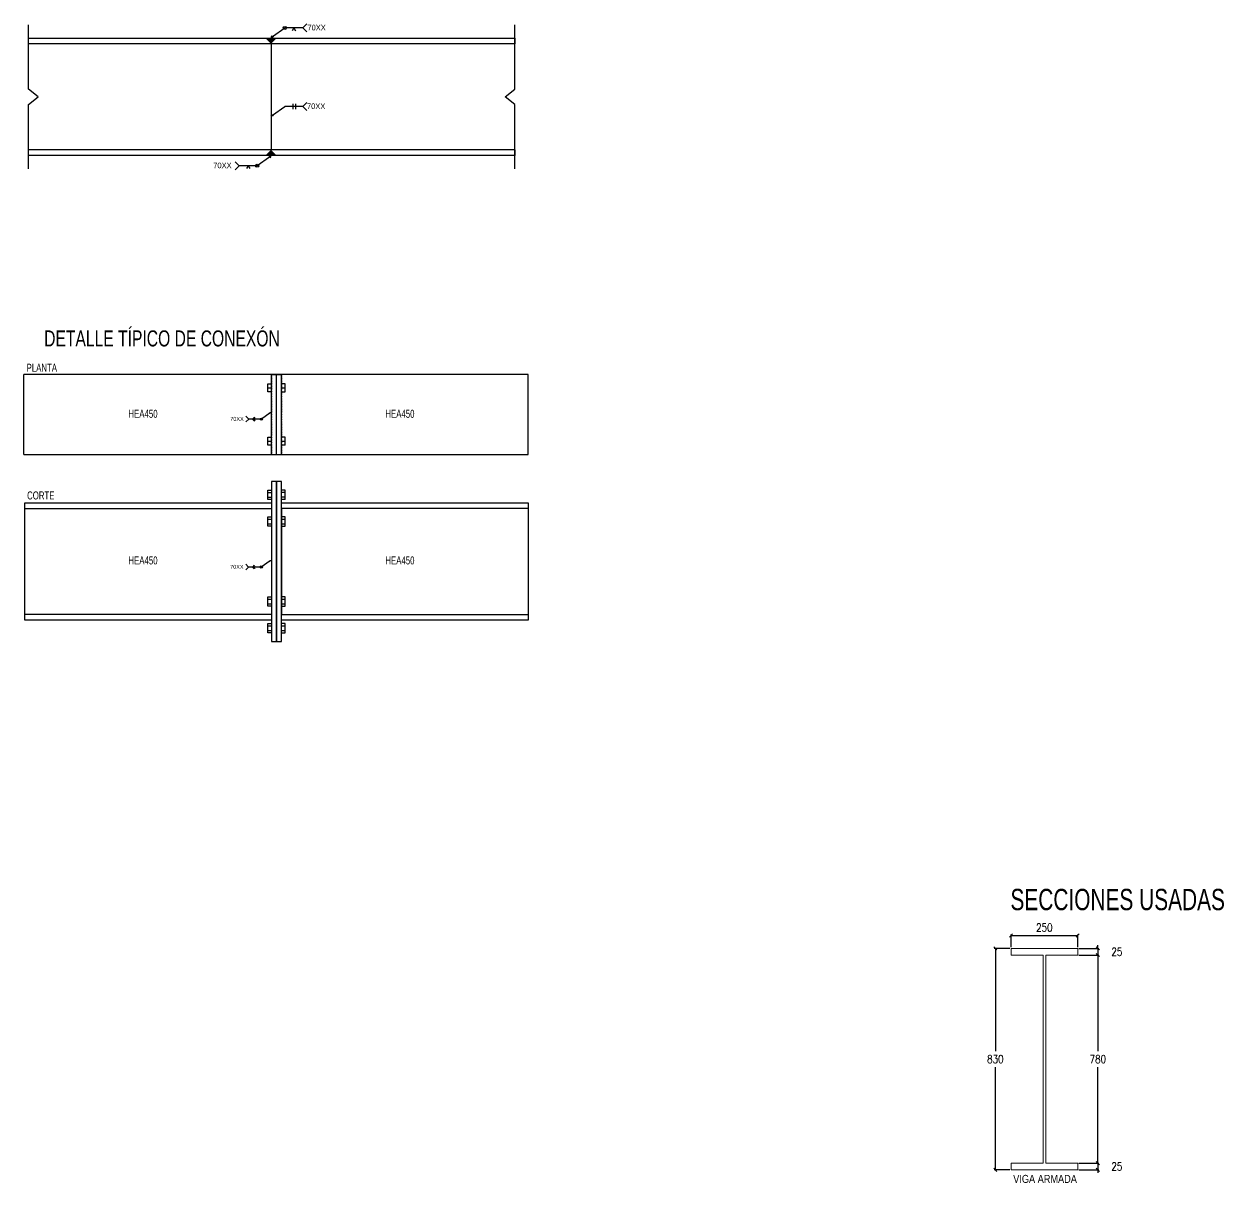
# Model space of a CAD drawing. Header units: millimetres. Extents: x -999 to 93225, y -17477 to 29086.
# Drawn here: x 11917 to 16416, y -17477 to -13131 of the extents above; entities that cross this region are included whole.
import ezdxf
from ezdxf.enums import TextEntityAlignment as Align

# ---------------------------------------------------------------- set-up
doc = ezdxf.new("R2010")
doc.units = ezdxf.units.MM
doc.header["$LTSCALE"] = 0.4
doc.linetypes.add('DXK_LINE_DOT2', pattern=[3.9198, 1.9599, -1.9599])
doc.layers.get('0').update_dxf_attribs({"color": 255})
doc.layers.add('COTAS', color=8, linetype='Continuous')
doc.layers.add('TITULO', color=3, linetype='Continuous')
doc.layers.add('E_DETALLES', color=7, linetype='Continuous', lineweight=9)
doc.styles.add('Arial Narrow', font='', dxfattribs={"height": 0.2})
doc.styles.add('CNI_COTAS', font='romans.shx', dxfattribs={"width": 0.8})
doc.styles.add('ROMANS', font='DINGRAFO.SHX')
doc.styles.add('VERDANA', font='arial.ttf')
doc.styles.get('Arial Narrow').set_extended_font_data('Arial Narrow')
doc.dimstyles.new('1.4', dxfattribs={"dimscale": 0, "dimtxt": 30, "dimasz": 12, "dimexe": 4, "dimexo": 4, "dimgap": 15, "dimtad": 1, "dimdec": 0, "dimzin": 4, "dimdsep": 46, "dimtxsty": 'CNI_COTAS', "dimblk": 'OBLIQUE', "dimcen": -0.09, "dimclrd": 256, "dimclrt": 3, "dimadec": 0, "dimazin": 0, "dimtfac": 1, "dimtdec": 0, "dimtmove": 2, "dimatfit": 0, "dimldrblk": 'DOT', "dimfxl": 0.05, "dimtolj": 1, "dimtzin": 0, "dimarcsym": 0})

# ---------------------------------------------------------------- blocks, each defined once
blk = doc.blocks.new('SOLDADURA A TOPE EN V Y ALREDEDOR 1')
h = blk.add_hatch(color=256)
h.dxf.hatch_style = 1
h.paths.add_polyline_path([(4109.4, 3619.4), (4113.1, 3614.2), (4106.7, 3613.6)])
for p, q in [((4111.2, 3616.8), (4157.6, 3649.2)), ((4224.9, 3649.2), (4157.6, 3649.2)), ((4191.2, 3649.1), (4184.7, 3638.7)), ((4191.2, 3649.1), (4197.6, 3638.7))]:
    blk.add_line(p, q)
blk.add_lwpolyline([(4239.6, 3634.4), (4224.9, 3649.2), (4239.6, 3664)])
blk.add_lwpolyline([(4106.7, 3613.6), (4109.4, 3619.4), (4113.1, 3614.2)], close=True)
blk.add_circle((4157.6, 3649.2), 5.81)
at = {"layer": 'TITULO', "style": 'ROMANS'}
blk.add_text('70XX', height=21, dxfattribs=at).set_placement((4242.2, 3640))
blk = doc.blocks.new('SOLDADURA A TOPE EN V Y ALREDEDOR')
h = blk.add_hatch(color=256)
h.dxf.hatch_style = 1
h.paths.add_polyline_path([(4477.4, 3679), (4473.7, 3684.2), (4480.1, 3684.8)])
for p, q in [((4429.2, 3649.2), (4361.9, 3649.2)), ((4395.5, 3649.1), (4389, 3638.7)), ((4395.5, 3649.1), (4401.9, 3638.7)), ((4475.5, 3681.6), (4429.2, 3649.2))]:
    blk.add_line(p, q)
blk.add_lwpolyline([(4347.1, 3634.4), (4361.9, 3649.2), (4347.1, 3664)])
blk.add_lwpolyline([(4480.1, 3684.8), (4477.4, 3679), (4473.7, 3684.2)], close=True)
blk.add_circle((4429.2, 3649.2), 5.81)
at = {"layer": 'TITULO', "style": 'ROMANS'}
blk.add_text('70XX', height=21, dxfattribs=at).set_placement((4264.7, 3640))
blk = doc.blocks.new('SOLDADURA A TOPE CON BORDES RECTOS 1')
h = blk.add_hatch(color=256)
h.dxf.hatch_style = 1
h.paths.add_polyline_path([(5693, 3618.4), (5696.7, 3613.1), (5690.3, 3612.6)])
for p, q in [((5694.8, 3615.7), (5741.2, 3648.2)), ((5808.5, 3648.2), (5741.2, 3648.2)), ((5771.6, 3638.2), (5771.6, 3658.2)), ((5781.6, 3638.2), (5781.6, 3658.2))]:
    blk.add_line(p, q)
blk.add_lwpolyline([(5823.2, 3633.4), (5808.5, 3648.2), (5823.2, 3662.9)])
blk.add_lwpolyline([(5690.3, 3612.6), (5693, 3618.4), (5696.7, 3613.1)], close=True)
at = {"layer": 'TITULO', "style": 'ROMANS'}
blk.add_text('70XX', height=21, dxfattribs=at).set_placement((5824, 3638.9))
blk = doc.blocks.new('SOLDADURA FILETE ALREDEDOR')
h = blk.add_hatch(color=256)
h.dxf.hatch_style = 1
h.paths.add_polyline_path([(5063.7, 3679), (5060.1, 3684.2), (5066.4, 3684.8)])
for p, q in [((5061.9, 3681.6), (5015.5, 3649.2)), ((5015.5, 3649.2), (4948.3, 3649.2))]:
    blk.add_line(p, q)
for points in [[(5066.4, 3684.8), (5063.7, 3679), (5060.1, 3684.2)], [(4978.7, 3649.2), (4978.7, 3659.2), (4968.7, 3649.2), (4978.7, 3639.2)]]:
    blk.add_lwpolyline(points, close=True)
blk.add_lwpolyline([(4933.5, 3634.4), (4948.3, 3649.2), (4933.5, 3664)])
blk.add_circle((5015.5, 3649.2), 5.81)
at = {"layer": 'TITULO', "style": 'ROMANS'}
for s, height, p in [('70XX', 21, (4851, 3640)), ('6', 7.5, (4979.7, 3650.9)), ('6', 7.5, (4979.7, 3639.3))]:
    blk.add_text(s, height=height, dxfattribs=at).set_placement(p)
blk = doc.blocks.new('_Oblique')
at = {"color": 0, "linetype": 'ByBlock', "lineweight": -2}
blk.add_line((-0.5, -0.5), (0.5, 0.5), dxfattribs=at)
blk = doc.blocks.new('*D857')
at = {"layer": 'COTAS', "color": 0, "lineweight": -2, "transparency": 16777216}
for p, q in [((15613.4, -16597.1), (15554.8, -16597.1)), ((15613.4, -17427.1), (15554.8, -17427.1))]:
    blk.add_line(p, q, dxfattribs=at)
at = {"layer": 'COTAS', "lineweight": -2, "transparency": 16777216}
for p, q in [((15558.8, -16597.1), (15558.8, -16982.1)), ((15558.8, -17427.1), (15558.8, -17042.1))]:
    blk.add_line(p, q, dxfattribs=at)
at = {"layer": 'Defpoints', "color": 0, "transparency": 16777216}
for p in [(15558.8, -16597.1), (15617.4, -16597.1), (15617.4, -17427.1)]:
    blk.add_point(p, dxfattribs=at)
at = {"layer": 'COTAS', "lineweight": -2, "transparency": 16777216, "xscale": 12, "yscale": 12, "zscale": 12}
for p, rotation in [((15558.8, -16597.1), 90), ((15558.8, -17427.1), 270)]:
    blk.add_blockref('_Oblique', p, dxfattribs=dict(at, rotation=rotation))
at = {"layer": 'COTAS', "color": 3, "transparency": 16777216, "insert": (15558.8, -17012.1), "char_height": 30, "attachment_point": 5, "rotation": 0.01, "style": 'CNI_COTAS'}
blk.add_mtext('\\A1;830', dxfattribs=at)
blk = doc.blocks.new('_Dot')
at = {"color": 0, "linetype": 'ByBlock', "lineweight": -2}
blk.add_line((-0.5, 0), (-1, 0), dxfattribs=at)
at = {"color": 0, "linetype": 'ByBlock', "const_width": 0.5}
blk.add_lwpolyline([(-0.25, 0, 1), (0.25, 0, 1)], format="xyb", close=True, dxfattribs=at)
blk = doc.blocks.new('*D858')
at = {"layer": 'COTAS', "color": 0, "lineweight": -2, "transparency": 16777216}
for p, q in [((15617.4, -16593.1), (15617.4, -16545)), ((15867.4, -16593.1), (15867.4, -16545))]:
    blk.add_line(p, q, dxfattribs=at)
at = {"layer": 'COTAS', "lineweight": -2, "transparency": 16777216}
blk.add_line((15617.4, -16549), (15867.4, -16549), dxfattribs=at)
at = {"layer": 'Defpoints', "color": 0, "transparency": 16777216}
for p in [(15867.4, -16549), (15617.4, -16597.1), (15867.4, -16597.1)]:
    blk.add_point(p, dxfattribs=at)
at = {"layer": 'COTAS', "lineweight": -2, "transparency": 16777216, "xscale": 12, "yscale": 12, "zscale": 12, "rotation": 180}
blk.add_blockref('_Oblique', (15617.4, -16549), dxfattribs=at)
at = {"layer": 'COTAS', "lineweight": -2, "transparency": 16777216, "xscale": 12, "yscale": 12, "zscale": 12}
blk.add_blockref('_Oblique', (15867.4, -16549), dxfattribs=at)
at = {"layer": 'COTAS', "color": 3, "transparency": 16777216, "insert": (15742.4, -16519), "char_height": 30, "attachment_point": 5, "style": 'CNI_COTAS'}
blk.add_mtext('\\A1;250', dxfattribs=at)
blk = doc.blocks.new('*D859')
at = {"layer": 'COTAS', "color": 0, "lineweight": -2, "transparency": 16777216}
for p, q in [((15871.4, -16597.1), (15946.9, -16597.1)), ((15871.4, -16622.1), (15946.9, -16622.1))]:
    blk.add_line(p, q, dxfattribs=at)
at = {"layer": 'COTAS', "lineweight": -2, "transparency": 16777216}
for p, q in [((15942.9, -16597.1), (15942.9, -16585.1)), ((15942.9, -16597.1), (15942.9, -16622.1)), ((15942.9, -16622.1), (15942.9, -16634.1))]:
    blk.add_line(p, q, dxfattribs=at)
at = {"layer": 'Defpoints', "color": 0, "transparency": 16777216}
for p in [(15867.4, -16597.1), (15867.4, -16622.1), (15942.9, -16622.1)]:
    blk.add_point(p, dxfattribs=at)
at = {"layer": 'COTAS', "lineweight": -2, "transparency": 16777216, "xscale": 12, "yscale": 12, "zscale": 12}
for p, rotation in [((15942.9, -16597.1), 270), ((15942.9, -16622.1), 90)]:
    blk.add_blockref('_Oblique', p, dxfattribs=dict(at, rotation=rotation))
at = {"layer": 'COTAS', "color": 3, "transparency": 16777216, "insert": (16014.4, -16609.6), "char_height": 30, "attachment_point": 5, "rotation": 0.01, "style": 'CNI_COTAS'}
blk.add_mtext('\\A1;25', dxfattribs=at)
blk = doc.blocks.new('*D860')
at = {"layer": 'COTAS', "color": 0, "lineweight": -2, "transparency": 16777216}
for p, q in [((15871.4, -16622.1), (15946.9, -16622.1)), ((15871.4, -17402.1), (15946.9, -17402.1))]:
    blk.add_line(p, q, dxfattribs=at)
at = {"layer": 'COTAS', "lineweight": -2, "transparency": 16777216}
for p, q in [((15942.9, -16622.1), (15942.9, -16982.1)), ((15942.9, -17402.1), (15942.9, -17042.1))]:
    blk.add_line(p, q, dxfattribs=at)
at = {"layer": 'Defpoints', "color": 0, "transparency": 16777216}
for p in [(15867.4, -16622.1), (15867.4, -17402.1), (15942.9, -17402.1)]:
    blk.add_point(p, dxfattribs=at)
at = {"layer": 'COTAS', "lineweight": -2, "transparency": 16777216, "xscale": 12, "yscale": 12, "zscale": 12}
for p, rotation in [((15942.9, -16622.1), 90), ((15942.9, -17402.1), 270)]:
    blk.add_blockref('_Oblique', p, dxfattribs=dict(at, rotation=rotation))
at = {"layer": 'COTAS', "color": 3, "transparency": 16777216, "insert": (15942.9, -17012.1), "char_height": 30, "attachment_point": 5, "rotation": 0.01, "style": 'CNI_COTAS'}
blk.add_mtext('\\A1;780', dxfattribs=at)
blk = doc.blocks.new('*D861')
at = {"layer": 'COTAS', "color": 0, "lineweight": -2, "transparency": 16777216}
for p, q in [((15871.4, -17402.1), (15946.9, -17402.1)), ((15871.4, -17427.1), (15946.9, -17427.1))]:
    blk.add_line(p, q, dxfattribs=at)
at = {"layer": 'COTAS', "lineweight": -2, "transparency": 16777216}
for p, q in [((15942.9, -17402.1), (15942.9, -17390.1)), ((15942.9, -17402.1), (15942.9, -17427.1)), ((15942.9, -17427.1), (15942.9, -17439.1))]:
    blk.add_line(p, q, dxfattribs=at)
at = {"layer": 'Defpoints', "color": 0, "transparency": 16777216}
for p in [(15867.4, -17402.1), (15867.4, -17427.1), (15942.9, -17427.1)]:
    blk.add_point(p, dxfattribs=at)
at = {"layer": 'COTAS', "lineweight": -2, "transparency": 16777216, "xscale": 12, "yscale": 12, "zscale": 12}
for p, rotation in [((15942.9, -17402.1), 270), ((15942.9, -17427.1), 90)]:
    blk.add_blockref('_Oblique', p, dxfattribs=dict(at, rotation=rotation))
at = {"layer": 'COTAS', "color": 3, "transparency": 16777216, "insert": (16014.4, -17414.6), "char_height": 30, "attachment_point": 5, "rotation": 0.01, "style": 'CNI_COTAS'}
blk.add_mtext('\\A1;25', dxfattribs=at)

msp = doc.modelspace()

# ---------------------------------------------------------------- linework, layer by layer
at = {"color": 2}
for p, q in [((12805.6, -13205.3), (11933.9, -13205.3)), ((13757.4, -13205.3), (12805.6, -13205.3)), ((12805.6, -13603.3), (11933.9, -13603.3)), ((13757.4, -13603.3), (12805.6, -13603.3))]:
    msp.add_line(p, q, dxfattribs=at)
at = {"color": 2, "linetype": 'Continuous'}
for p, q in [((13807.9, -14445.1), (11917.2, -14445.1)), ((12844.9, -14745.1), (12844.9, -14445.1)), ((12844.9, -14445.1), (12863.9, -14445.1)), ((12863.9, -14745.1), (12863.9, -14445.1)), ((12863.9, -14745.1), (12863.9, -14445.1)), ((12863.9, -14445.1), (12882.9, -14445.1)), ((12882.9, -14745.1), (12882.9, -14445.1)), ((13807.9, -14745.1), (13807.9, -14445.1)), ((11917.2, -14745.1), (13807.9, -14745.1)), ((12844.9, -14745.1), (12863.9, -14745.1)), ((12863.9, -14745.1), (12882.9, -14745.1)), ((12844.9, -14846.6), (12844.9, -15446.6)), ((12863.9, -14846.6), (12844.9, -14846.6)), ((12863.9, -15446.6), (12863.9, -14846.6)), ((12844.9, -15446.6), (12863.9, -15446.6))]:
    msp.add_line(p, q, dxfattribs=at)
at = {"color": 7, "linetype": 'Continuous'}
for p, q in [((12831.7, -14480.1), (12844.9, -14480.1)), ((12831.7, -14510.1), (12831.7, -14480.1)), ((12896.1, -14480.1), (12882.9, -14480.1)), ((12896.1, -14510.1), (12896.1, -14480.1)), ((12831.7, -14495.1), (12844.9, -14495.1)), ((12844.9, -14510.1), (12831.7, -14510.1)), ((12882.9, -14495.1), (12896.1, -14495.1)), ((12882.9, -14510.1), (12896.1, -14510.1)), ((12831.7, -14680.1), (12844.9, -14680.1)), ((12831.7, -14710.1), (12831.7, -14680.1)), ((12831.7, -14695.1), (12844.9, -14695.1)), ((12844.9, -14710.1), (12831.7, -14710.1)), ((12896.1, -14680.1), (12882.9, -14680.1)), ((12882.9, -14695.1), (12896.1, -14695.1)), ((12896.1, -14710.1), (12882.9, -14710.1)), ((12896.1, -14710.1), (12896.1, -14680.1)), ((12831.7, -14887.9), (12844.9, -14887.9)), ((12896.1, -14887.9), (12882.9, -14887.9)), ((12831.7, -14905.3), (12844.9, -14905.3)), ((12896.1, -14905.3), (12882.9, -14905.3)), ((12896.1, -14913.9), (12882.9, -14913.9)), ((12831.7, -14987.9), (12844.9, -14987.9)), ((12831.7, -15005.3), (12844.9, -15005.3)), ((12882.9, -14987.9), (12896.1, -14987.9)), ((12882.9, -15005.3), (12896.1, -15005.3)), ((12831.7, -15287.9), (12844.9, -15287.9)), ((12896.1, -15279.3), (12882.9, -15279.3)), ((12882.9, -15287.9), (12896.1, -15287.9)), ((12831.7, -15305.3), (12844.9, -15305.3)), ((12882.9, -15305.3), (12896.1, -15305.3)), ((12896.1, -15379.3), (12882.9, -15379.3)), ((12831.7, -15387.9), (12844.9, -15387.9)), ((12831.7, -15405.3), (12844.9, -15405.3)), ((12882.9, -15387.9), (12896.1, -15387.9)), ((12882.9, -15405.3), (12896.1, -15405.3))]:
    msp.add_line(p, q, dxfattribs=at)
at = {"color": 7, "linetype": 'DXK_LINE_DOT2'}
for p, q in [((12844.9, -14445.1), (12844.9, -14745.1)), ((12882.9, -14445.1), (12882.9, -14745.1))]:
    msp.add_line(p, q, dxfattribs=at)
at = {"color": 2}
for points in [[(11933.9, -13205.3), (11933.9, -13184.3), (12845.6, -13184.3)], [(12845.6, -13184.3), (13757.4, -13184.3), (13757.4, -13205.3)], [(12845.6, -13624.3), (11933.9, -13624.3), (11933.9, -13603.3)], [(13757.4, -13603.3), (13757.4, -13624.3), (12845.6, -13624.3)]]:
    msp.add_lwpolyline(points, dxfattribs=at)
at = {"color": 2, "linetype": 'Continuous'}
for points in [[(11917.2, -14745.1), (11917.2, -14745.1), (11917.2, -14445.1)], [(12844.9, -15345.6), (12844.9, -15366.6), (11920, -15366.6), (11920, -14926.6), (12844.9, -14926.6), (12844.9, -14947.6)], [(12882.9, -14947.6), (12882.9, -14926.6), (13807.9, -14926.6), (13807.9, -15366.6), (12882.9, -15366.6), (12882.9, -15345.6)], [(11920, -14947.6), (12844.9, -14947.6), (12844.9, -15345.6), (11920, -15345.6)], [(13807.9, -14947.6), (12882.9, -14947.6), (12882.9, -15345.6), (13807.9, -15345.6)]]:
    msp.add_lwpolyline(points, dxfattribs=at)
at = {"color": 7, "linetype": 'Continuous'}
for points in [[(12844.9, -14913.9), (12831.7, -14913.9), (12831.7, -14879.3), (12844.9, -14879.3)], [(12896.1, -14913.9), (12896.1, -14879.3), (12882.9, -14879.3)], [(12844.9, -15013.9), (12831.7, -15013.9), (12831.7, -14979.3), (12844.9, -14979.3)], [(12882.9, -15013.9), (12896.1, -15013.9), (12896.1, -14979.3), (12882.9, -14979.3)], [(12844.9, -15313.9), (12831.7, -15313.9), (12831.7, -15279.3), (12844.9, -15279.3)], [(12882.9, -15313.9), (12896.1, -15313.9), (12896.1, -15279.3)], [(12844.9, -15413.9), (12831.7, -15413.9), (12831.7, -15379.3), (12844.9, -15379.3)], [(12882.9, -15413.9), (12896.1, -15413.9), (12896.1, -15379.3)]]:
    msp.add_lwpolyline(points, dxfattribs=at)
at = {"color": 2, "linetype": 'Continuous'}
msp.add_lwpolyline([(12863.9, -15446.6), (12882.9, -15446.6), (12882.9, -14846.6), (12863.9, -14846.6)], close=True, dxfattribs=at)
at = {"layer": 'COTAS', "color": 6}
msp.add_line((12843.4, -13205.3), (12843.4, -13603.3), dxfattribs=at)
at = {"layer": 'COTAS'}
for points in [[(11933.9, -13674.3), (11933.9, -13433), (11970.4, -13404.3), (11933.9, -13375.5), (11933.9, -13134.3)], [(13757.4, -13674.3), (13757.4, -13433), (13720.9, -13404.3), (13757.4, -13375.5), (13757.4, -13134.3)]]:
    msp.add_lwpolyline(points, dxfattribs=at)
for points in [[(12822.4, -13184.3), (12843.4, -13205.3), (12864.4, -13184.3)], [(12822.4, -13624.3), (12843.4, -13603.3), (12864.4, -13624.3)]]:
    msp.add_solid(points, dxfattribs=at)
at = {"layer": 'E_DETALLES', "linetype": 'Continuous', "lineweight": 0}
msp.add_lwpolyline([(15617.4, -16622.1), (15617.4, -16597.1), (15867.4, -16597.1), (15867.4, -16622.1), (15747.4, -16622.1), (15747.4, -17402.1), (15867.4, -17402.1), (15867.4, -17427.1), (15617.4, -17427.1), (15617.4, -17402.1), (15737.4, -17402.1), (15737.4, -16622.1)], close=True, dxfattribs=at)

# ---------------------------------------------------------------- block references
for name, p in [('SOLDADURA A TOPE EN V Y ALREDEDOR 1', (8737.6, -16795)), ('SOLDADURA A TOPE CON BORDES RECTOS 1', (7154.1, -17088.8)), ('SOLDADURA A TOPE EN V Y ALREDEDOR', (8362, -17311.8))]:
    msp.add_blockref(name, p)
at = {"xscale": 0.7104614331683008, "yscale": 0.7104614331683008, "zscale": 0.7104614331683008}
for p in [(9244, -17205.2), (9243.5, -17760)]:
    msp.add_blockref('SOLDADURA FILETE ALREDEDOR', p, dxfattribs=at)

# ---------------------------------------------------------------- texts
at = {"color": 96, "style": 'VERDANA', "width": 0.7}
for s, height, p in [('DETALLE TÍPICO DE CONEXÓN ', 60, (12442.6, -14310)), ('PLANTA', 30, (11984, -14420)), ('HEA450', 30, (12363.3, -14592.6)), ('HEA450', 30, (13326.5, -14592.6)), ('CORTE', 30, (11980.1, -14898.8)), ('HEA450', 30, (12363.3, -15142.4)), ('HEA450', 30, (13326.5, -15142.4)), ('SECCIONES USADAS', 80, (16017.4, -16413.8))]:
    msp.add_text(s, height=height, dxfattribs=at).set_placement(p, align=Align.MIDDLE_CENTER)
at = {"color": 96, "insert": (15745.1, -17446.4), "char_height": 30, "width": 252.255, "attachment_point": 2, "style": 'Arial Narrow'}
msp.add_mtext('VIGA ARMADA', dxfattribs=at)

# ---------------------------------------------------------------- dimensions: what is measured, and where the dimension line sits
at = {"layer": 'COTAS'}
dim = msp.add_linear_dim(base=(15867.4, -16549), p1=(15617.4, -16597.1), p2=(15867.4, -16597.1), dimstyle='1.4', override={"dimscale": 1}, dxfattribs=at)
dim.commit()
dim.dimension.update_dxf_attribs({"geometry": '*D858', "text_midpoint": (15742.4, -16519)})
for base, p1, p2, picture, middle in [((15558.8, -16597.1), (15617.4, -17427.1), (15617.4, -16597.1), '*D857', (15558.8, -17012.1)), ((15942.9, -16622.1), (15867.4, -16597.1), (15867.4, -16622.1), '*D859', (16014.4, -16609.6)), ((15942.9, -17402.1), (15867.4, -16622.1), (15867.4, -17402.1), '*D860', (15942.9, -17012.1)), ((15942.9, -17427.1), (15867.4, -17402.1), (15867.4, -17427.1), '*D861', (16014.4, -17414.6))]:
    dim = msp.add_linear_dim(base=base, p1=p1, p2=p2, angle=90, dimstyle='1.4', override={"dimscale": 1}, dxfattribs=at)
    dim.commit()
    dim.dimension.update_dxf_attribs({"geometry": picture, "text_midpoint": middle, "text_rotation": 0.01})

doc.saveas('drawing.dxf')
